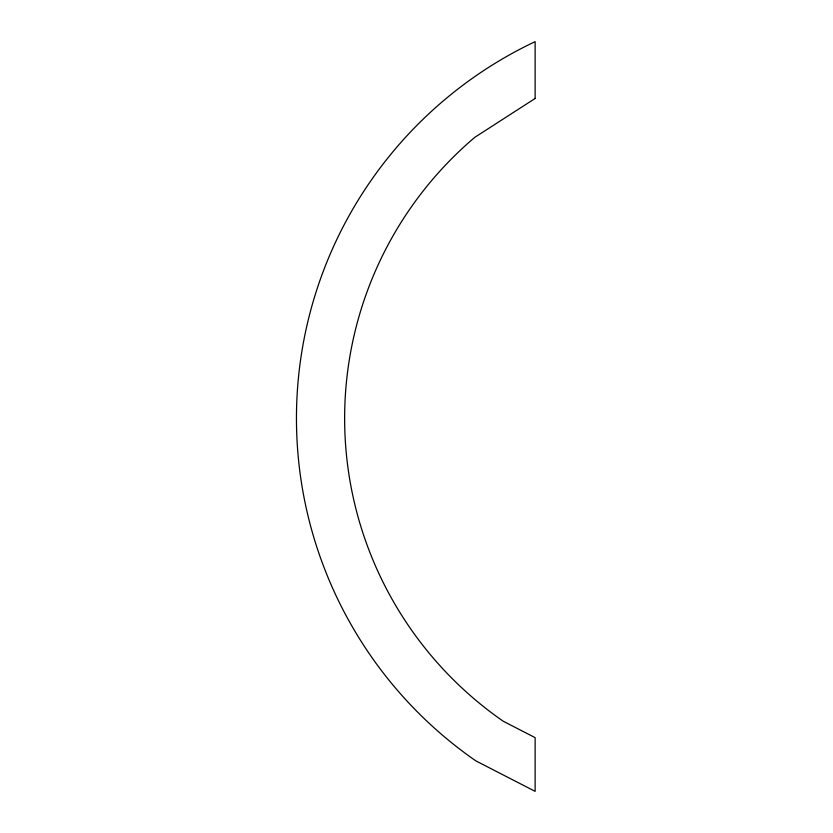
<?xml version="1.0" encoding="UTF-8"?>
<svg xmlns="http://www.w3.org/2000/svg" width="833" height="833" viewBox="0 0 833 833"><rect width="100%" height="100%" fill="white"/><g stroke="black" fill="none" stroke-linecap="round" stroke-linejoin="round"><path stroke-width="1.25" d="M535.13 98.461L474.841 137.299A368.467 368.467 0 0 0 503.267 721.253L535.13 737.642L535.13 791.35L475.83 760.862A416.646 416.646 0 0 1 535.13 41.65L535.13 98.461"/></g></svg>
